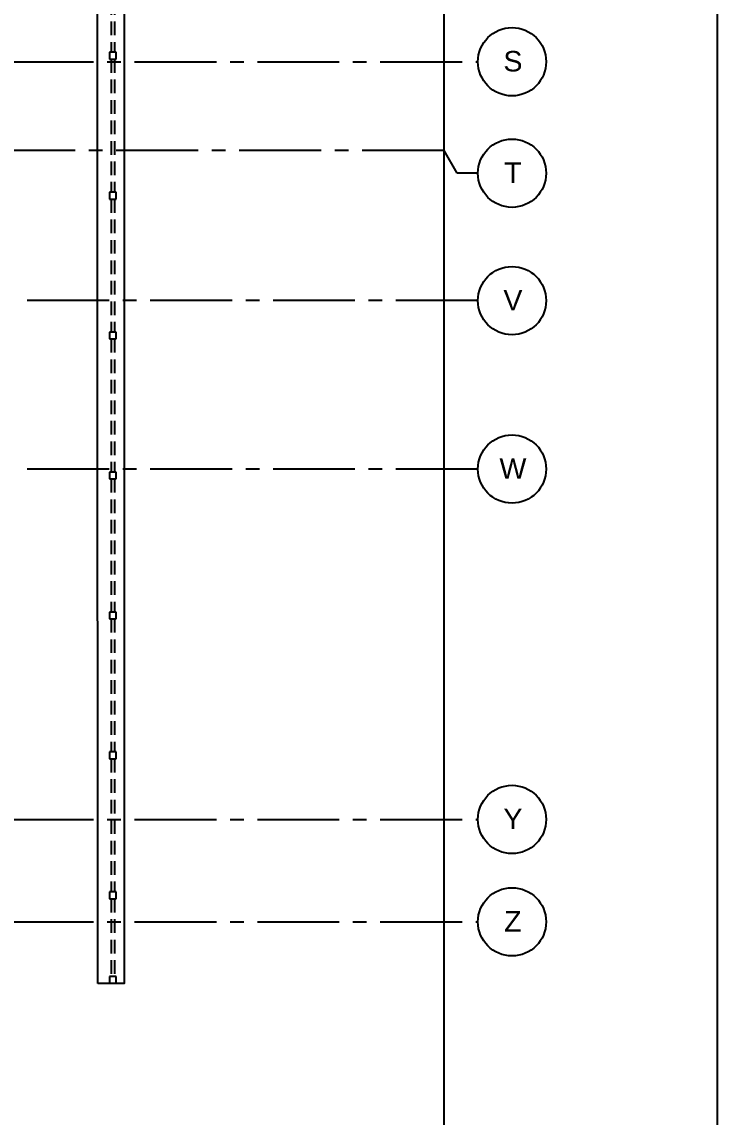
# Model space of a CAD drawing. Header units: inches. Extents: x -3700 to 367, y -844 to 2341.
# Drawn here: x 42.5 to 348, y -85.8 to 395.5 of the extents above; entities that cross this region are included whole.
import ezdxf
from ezdxf.enums import TextEntityAlignment as Align

# ---------------------------------------------------------------- set-up
doc = ezdxf.new("R2010")
doc.units = ezdxf.units.IN
doc.header["$LTSCALE"] = 48
doc.header["$MEASUREMENT"] = 0
for name, pattern in [('1112 - 0-Base$0$CENTER2', [1.125, 0.75, -0.125, 0.125, -0.125]), ('1112 - 0-Base$0$HIDDEN', [0.375, 0.25, -0.125]), ('HIDDEN2', [0.1875, 0.125, -0.0625])]:
    doc.linetypes.add(name, pattern=pattern)
doc.layers.add('1112 - 0-Base$0$A-ANNO-NPLT', color=151, linetype='Continuous', plot=False)
for name, color, linetype in [('1112 - 0-Base$0$A-Flor-Hral', 5, 'HIDDEN2'), ('1112 - 0-Base$0$A-Grid(3-32)', 8, '1112 - 0-Base$0$CENTER2'), ('1112 - 0-Base$0$A-Site-low walls', 1, 'Continuous'), ('1112 - 0-Base$0$S-Grid-Iden', 2, 'Continuous')]:
    doc.layers.add(name, color=color, linetype=linetype)
doc.styles.add('1112 - 0-Base$0$Standard', font='arial.ttf')

# ---------------------------------------------------------------- blocks, each defined once
blk = doc.blocks.new('1112 - 0-Base$0$1ST FLOOR CORE & SHELL')
at = {"layer": '1112 - 0-Base$0$A-Flor-Hral'}
for p, q in [((5766.23, -8757.1), (5766.23, -8815.6)), ((5767.73, -8757.1), (5767.73, -8815.6)), ((5766.23, -8818.6), (5766.23, -8877.1)), ((5767.73, -8818.6), (5767.73, -8877.1)), ((5766.23, -8880.1), (5766.23, -8938.6)), ((5767.73, -8880.1), (5767.73, -8938.6)), ((5766.23, -8941.6), (5766.23, -9000.1)), ((5767.73, -8941.6), (5767.73, -9000.1)), ((5766.23, -9003.1), (5766.23, -9061.6)), ((5767.73, -9003.1), (5767.73, -9061.6)), ((5766.23, -9064.6), (5766.23, -9123.1)), ((5767.73, -9064.6), (5767.73, -9123.1)), ((5766.23, -9126.1), (5766.23, -9184.6)), ((5767.73, -9126.1), (5767.73, -9184.6)), ((5766.23, -9187.6), (5766.23, -9221.75)), ((5767.73, -9187.6), (5767.73, -9221.75))]:
    blk.add_line(p, q, dxfattribs=at)
for points in [[(5765.48, -8818.6), (5768.48, -8818.6), (5768.48, -8815.6), (5765.48, -8815.6)], [(5765.48, -8880.1), (5768.48, -8880.1), (5768.48, -8877.1), (5765.48, -8877.1)], [(5765.48, -8941.6), (5768.48, -8941.6), (5768.48, -8938.6), (5765.48, -8938.6)], [(5765.48, -9003.1), (5768.48, -9003.1), (5768.48, -9000.1), (5765.48, -9000.1)], [(5765.48, -9064.6), (5768.48, -9064.6), (5768.48, -9061.6), (5765.48, -9061.6)], [(5765.48, -9126.1), (5768.48, -9126.1), (5768.48, -9123.1), (5765.48, -9123.1)], [(5765.48, -9187.6), (5768.48, -9187.6), (5768.48, -9184.6), (5765.48, -9184.6)], [(5765.48, -9224.75), (5768.48, -9224.75), (5768.48, -9221.75), (5765.48, -9221.75)]]:
    blk.add_lwpolyline(points, close=True, dxfattribs=at)
at = {"layer": '1112 - 0-Base$0$A-Site-low walls'}
blk.add_lwpolyline([(5760.4, -9224.85), (5760, -8268.75), (5760, -8268.75), (5759.98, -8248.85), (5771.98, -8248.85), (5771.98, -9224.85)], close=True, dxfattribs=at)
blk = doc.blocks.new('1112 - 0-Base$0$Column Bubble')
blk.add_circle((-0.0042, -0.0024), 0.1562)
at = {"style": '1112 - 0-Base$0$Standard'}
blk.add_attdef('XX', text='', height=0.0938, dxfattribs=at).set_placement((0, 0), align=Align.MIDDLE_CENTER)
blk = doc.blocks.new('1112 - 0-Base$0$1ST FLOOR - STRUCTURAL GRID')
at = {"layer": '1112 - 0-Base$0$A-Grid(3-32)'}
for p, q in [((2104.5, -8819.75), (5927.38, -8819.75)), ((5912.5, -8858.75), (2119.31, -8858.75)), ((5927.38, -8924.75), (2104.5, -8924.75)), ((5927.38, -8998.75), (2104.5, -8998.75)), ((2104.5, -9152.75), (5927.38, -9152.75)), ((2104.5, -9197.75), (5927.38, -9197.75))]:
    blk.add_line(p, q, dxfattribs=at)
blk.add_lwpolyline([(5927.38, -8868.75), (5918.22, -8868.75), (5912.57, -8858.75)], dxfattribs=at)
at = {"layer": '1112 - 0-Base$0$S-Grid-Iden', "xscale": 96, "yscale": 96, "zscale": 96}
for p, values in [((5942.79, -8819.52), {'XX': 'S'}), ((5942.79, -8868.52), {'XX': 'T'}), ((5942.79, -8924.52), {'XX': 'V'}), ((5942.79, -8998.52), {'XX': 'W'}), ((5942.79, -9152.52), {'XX': 'Y'}), ((5942.79, -9197.52), {'XX': 'Z'})]:
    blk.add_blockref('1112 - 0-Base$0$Column Bubble', p, dxfattribs=at).add_auto_attribs(values)

msp = doc.modelspace()

# ---------------------------------------------------------------- linework, layer by layer
at = {"layer": '1112 - 0-Base$0$A-ANNO-NPLT'}
for points in [[(-3700, -844.26), (-3700, 2131.74), (348, 2131.74), (348, -844.26)], [(-3580, -484.26), (-3580, 1771.74), (228, 1771.74), (228, -484.26)]]:
    msp.add_lwpolyline(points, close=True, dxfattribs=at)

# ---------------------------------------------------------------- block references
at = {"linetype": '1112 - 0-Base$0$HIDDEN'}
msp.add_blockref('1112 - 0-Base$0$1ST FLOOR - STRUCTURAL GRID', (-5684.5, 9197.75), dxfattribs=at)
msp.add_blockref('1112 - 0-Base$0$1ST FLOOR CORE & SHELL', (-5684.5, 9197.75))

doc.saveas('drawing.dxf')
